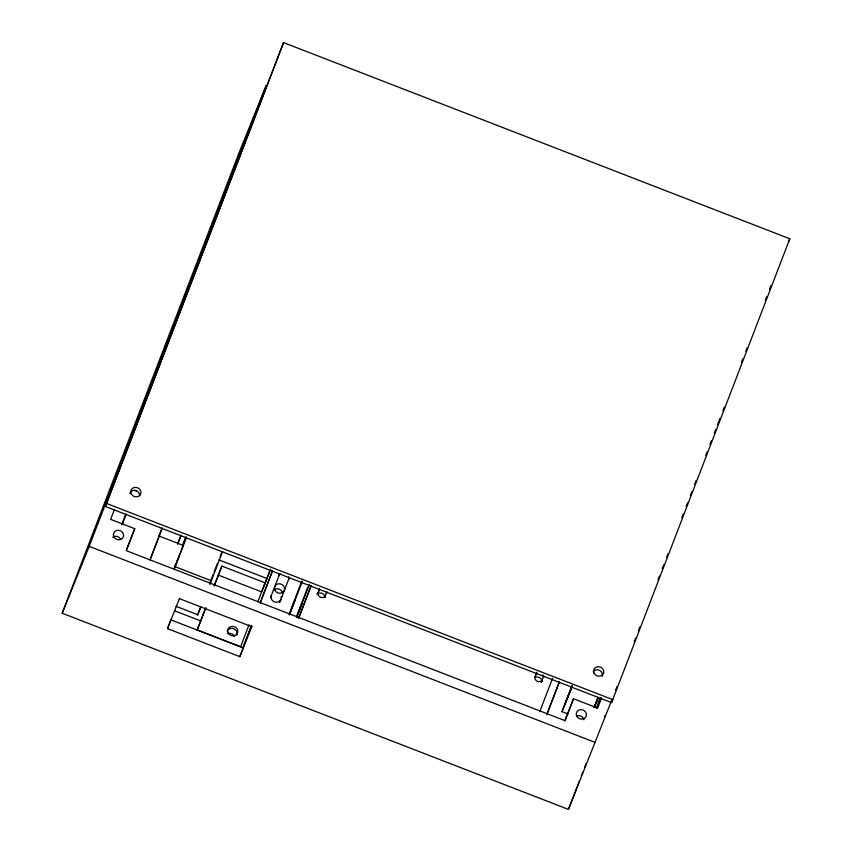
<?xml version="1.0" encoding="UTF-8"?>
<svg xmlns="http://www.w3.org/2000/svg" width="852" height="852" viewBox="0 0 852 852"><rect width="100%" height="100%" fill="white"/><g stroke="black" fill="none" stroke-linecap="round" stroke-linejoin="round"><path stroke-width="1.28" d="M180.049 553.8L183.212 545.386L159.111 536.046L153.083 551.84M596.081 702.772L597.976 697.596M600.372 698.715L599.542 701.068L600.468 698.651M121.985 524.662L122.944 522.031L122.411 523.266M571.884 686.201L569.242 693.39L572.193 686.339M126.171 514.054L122.4 523.959M162.338 528.07L150.059 559.924M174.383 567.911L176.13 563.364M594.323 707.16L595.388 704.359L594.142 707.469M596.741 708.097L597.795 705.296L596.549 708.395M604.356 716.894L604.771 715.829M62.196 613.227L239.199 152.37L266.207 85.509L89.215 546.366L62.196 613.227L568.454 809.4L611.683 700.301M105.339 506.45L283.546 42.6L789.804 238.773L611.587 702.623L105.339 506.45L283.546 42.6M114.466 509.464L110.653 519.379L134.765 528.719L126.33 550.669L565.089 720.686L573.513 698.736L597.625 708.076L601.427 698.161M177.546 544.108L180.88 535.439M177.855 543.789L181.178 535.12M182.53 545.621L185.853 536.962M174.362 567.304L175.778 563.598M182.424 546.292L185.757 537.633M174.245 569.221L186.641 537.09M167.503 628.638L170.869 619.862L243.193 647.882L239.817 656.658L167.503 628.638L179.58 598.306M200.508 607.391L197.696 614.697L176.002 606.294M209.869 583.002L213.149 574.472M214.086 572.033L217.366 563.491M209.911 584.472L222.638 551.51M249.029 624.814L240.594 646.753L197.206 629.937L205.162 609.212M214.065 586.048L218.272 575.079L261.67 591.895L266.985 578.519L218.772 559.839M197.206 629.937L205.982 607.551M214.416 585.601L221.903 566.101L265.291 582.906M257.858 601.714L269.743 570.765M242.724 648.319L251.265 626.092M260.265 602.641L272.597 570.542M243.065 647.552L251.596 625.336M260.126 603.109L272.459 571.021M279.552 602.439A5.176 4.697 22 0 0 280.148 601.363L289.382 577.422L288.572 579.413A5.176 4.697 22 0 0 288.775 576.974M289.052 614.324L301.853 580.989M289.392 614.963L302.215 581.565M296.901 615.474L307.764 587.209M296.73 617.487L309.468 584.312M298.85 617.615L311.193 585.462M298.637 618.328L310.98 586.176M319.532 588.998L317.423 594.483L319.479 589.296M326.763 591.799L324.655 597.284L325.443 595.388A3.877 3.525 22 0 1 320.565 597.284A3.877 3.525 22 0 1 318.211 592.587M534.811 677.457L536.504 673.069M536.866 672.271L535.184 676.658A3.877 3.525 22 0 0 537.527 681.355A3.877 3.525 22 0 0 542.415 679.47L541.201 682.463L543.736 675.87M539.71 711.739L552.533 678.362M547.027 713.859L559.349 681.76M546.803 714.743L559.444 681.824M568.05 713.987L562.022 711.654L571.99 685.69M564.801 720.909L573.513 698.736M594.238 707.096L598.029 697.202M596.315 708.118L600.096 698.257M600.841 697.713L599.446 701.366L600.617 698.683M568.454 809.4L579.424 780.826M581.33 775.863L582.768 772.136M584.674 767.162L586.101 763.435M615.506 690.365L616.933 686.637M634.112 641.918L635.539 638.201M638.404 630.746L639.831 627.019M657.968 579.818L659.395 576.09M662.26 568.635L663.687 564.908M666.552 557.453L667.979 553.725M681.813 517.707L683.251 513.98M686.116 506.525L687.543 502.797M690.408 495.342L691.835 491.615M694.699 484.16L696.127 480.432M705.669 455.596L707.107 451.869M709.961 444.414L711.399 440.686M714.264 433.231L715.691 429.504M717.597 424.541L719.983 418.332M722.847 410.877L724.275 407.149M741.453 362.43L742.88 358.703M745.745 351.248L747.183 347.52M765.309 300.319L766.736 296.592M769.601 289.137L771.028 285.409M176.96 561.212L177.695 559.327M178.654 557.41L174.458 568.188M290.67 611.001L295.09 599.819L291.65 608.477M297.902 613.802L302.322 602.62L297.348 615.602M152.604 553.065L150.346 558.848M178.537 557.155L179.495 554.705M290.117 612.801L291.075 610.351M566.857 699.354C559.817 717.15 574.131 680.78 567.144 698.416M121.698 524.694L125.776 514.31M126.426 549.668L134.765 528.719M158.76 536.398L161.933 528.325M220.029 556.729L221.52 553.033M197.462 615.293L200.944 606.656M218.73 573.95L221.903 566.101M263.758 586.506L270.734 569.242M239.817 656.658L251.904 626.327M280.148 601.363L280.958 599.361A5.176 4.697 22 0 1 274.45 601.885A5.176 4.697 22 0 1 271.309 595.633L270.499 597.625L279.744 573.684L278.934 575.675A5.176 4.697 22 0 1 280.425 573.737M562.022 711.654L572.278 686.254M594.398 707.416L598.306 697.735L595.761 703.667M788.59 241.766L789.804 238.773M611.587 702.623L612.801 699.63L106.553 503.457M134.435 490.156L136.842 491.093M175.246 566.761L211.403 580.776M89.215 546.366L595.463 742.539M179.591 598.7L251.915 626.721M174.83 610.884L200.827 620.959M593.258 671.525A5.176 4.697 22 0 1 602.3 676.339M129.802 493.233A5.176 4.697 22 0 1 139.717 495.779M227.133 631.236A5.176 4.697 22 0 1 233.64 628.723A5.176 4.697 22 0 1 236.771 634.974M227.718 633.675A5.176 4.697 22 0 1 234.534 636.316M281.746 596.453A5.176 4.697 22 0 1 280.862 597.327M274.195 589.701A5.176 4.697 22 0 1 282.544 592.928M112.741 537.197A5.176 4.697 22 0 1 120.675 539.231M576.719 715.946A5.176 4.697 22 0 1 583.95 719.791M318.552 589.882A5.176 4.697 22 0 1 319.67 589.264M326.486 591.906A5.176 4.697 22 0 1 326.902 593.109M316.944 593.865A5.176 4.697 22 0 1 325.294 597.103M535.514 673.953A5.176 4.697 22 0 1 536.632 673.346M542.724 674.901A5.176 4.697 22 0 1 543.874 677.191M535.024 677.329A5.176 4.697 22 0 1 542.255 681.185M594.089 673.25A5.176 4.697 22 0 0 602.907 674.411A5.176 4.697 22 0 0 599.073 666.754A5.176 4.697 22 0 0 594.089 673.25M131.229 493.894A5.176 4.697 22 0 0 140.047 495.055A5.176 4.697 22 0 0 136.214 487.387A5.176 4.697 22 0 0 131.229 493.894M274.94 590.298A5.176 4.697 22 0 0 283.759 591.458A5.176 4.697 22 0 0 279.925 583.801A5.176 4.697 22 0 0 274.94 590.298M113.891 536.803A5.176 4.697 22 0 0 122.72 537.963A5.176 4.697 22 0 0 118.875 530.295A5.176 4.697 22 0 0 113.891 536.803M576.751 716.17A5.176 4.697 22 0 0 585.569 717.32A5.176 4.697 22 0 0 581.735 709.663A5.176 4.697 22 0 0 576.751 716.17M228.155 632.898A5.176 4.697 22 0 0 236.973 634.048A5.176 4.697 22 0 0 233.139 626.39A5.176 4.697 22 0 0 228.155 632.898"/></g></svg>
